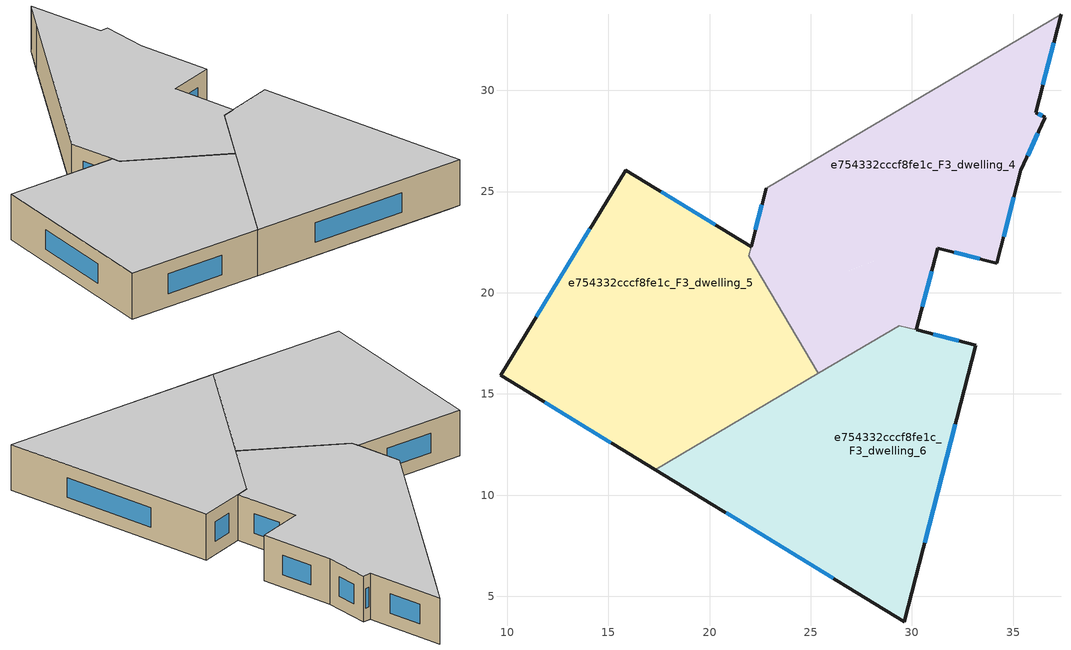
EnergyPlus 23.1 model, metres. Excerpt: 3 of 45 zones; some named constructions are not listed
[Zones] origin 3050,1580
e754332cccf8fe1c_F3_dwelling_4
 floor to e754332cccf8fe1c_F2_dwelling_4 (EU_floor_Construction): 37.36,33.75 36.11,28.9 36.2,28.85 36.58,28.67 36.56,28.63 35.38,26.04 34.19,21.45 31.26,22.21 31.43,22.87 27.57,21.35 25.45,26.73 z9
 floor to e754332cccf8fe1c_F2_dwelling_6 (EU_floor_Construction): 31.43,22.87 31.26,22.2 30.22,18.16 29.38,18.38 25.37,16.01 23.23,19.64 z9
 floor to e754332cccf8fe1c_F2_dwelling_5 (EU_floor_Construction): 25.45,26.73 27.57,21.35 23.23,19.64 21.94,21.83 22.79,25.17 z9
 wall outside (EU_wall_Construction): 22.79,25.17 22.05,22.28 / 30.22,18.16 31.26,22.21 34.19,21.45 35.38,26.04 36.56,28.63 36.58,28.67 36.11,28.9 37.36,33.75 z9:12
 wall to e754332cccf8fe1c_F3_dwelling_6 (EU_wall_Construction): 29.38,18.38 30.22,18.16 / 25.37,16.01 29.37,18.37 z9:12
 wall to e754332cccf8fe1c_F3_dwelling_5 (EU_wall_Construction): 22.05,22.28 21.93,21.84 / 21.94,21.83 25.37,16.01 z9:12
 wall to e754332cccf8fe1c_F3_dwelling_2 (EU_wall_Construction): 37.36,33.75 35.33,32.55 z9:12
 wall to e754332cccf8fe1c_F3_dwelling_3 (EU_wall_Construction): 35.32,32.55 22.79,25.17 z9:12
 window (EU_Window_Construction): 22.58,24.34 22.26,23.11 / 36.47,30.28 37.01,32.36 / 36.45,28.74 36.25,28.83 / 35.71,26.78 36.22,27.89 / 34.53,22.76 35.04,24.73 / 32.1,21.99 33.36,21.67 / 30.52,19.32 30.97,21.05 z9.86:11.14
 ceiling to e754332cccf8fe1c_F4_dwelling_4 (EU_floor_Construction): 34.19,21.45 35.38,26.04 36.56,28.63 36.58,28.67 36.11,28.9 37.36,33.75 22.79,25.17 21.93,21.84 25.37,16.01 29.38,18.38 30.22,18.16 31.26,22.21 z12
e754332cccf8fe1c_F3_dwelling_5
 floor to e754332cccf8fe1c_F2_dwelling_5 (EU_floor_Construction): 22.05,22.28 21.93,21.84 23.23,19.64 11.29,14.93 9.67,15.92 15.85,26.06 z9
 floor to e754332cccf8fe1c_F2_dwelling_7 (EU_floor_Construction): 22.87,19.5 24.46,15.48 17.31,11.27 11.29,14.93 z9
 floor to e754332cccf8fe1c_F2_dwelling_6 (EU_floor_Construction): 23.23,19.64 25.37,16.01 24.46,15.48 22.87,19.5 z9
 wall outside (EU_wall_Construction): 22.05,22.28 15.85,26.06 9.67,15.92 17.31,11.26 z9:12
 wall to e754332cccf8fe1c_F3_dwelling_6 (EU_wall_Construction): 17.31,11.26 25.37,16.01 z9:12
 window (EU_Window_Construction): 14.08,23.16 11.43,18.82 / 20.28,23.36 17.62,24.98 / 11.85,14.59 15.12,12.6 z9.86:11.14
 ceiling to e754332cccf8fe1c_F4_dwelling_5 (EU_floor_Construction): 25.37,16.01 21.93,21.84 22.05,22.28 15.85,26.06 9.67,15.92 17.31,11.26 z12
e754332cccf8fe1c_F3_dwelling_6
 floor to e754332cccf8fe1c_F2_dwelling_6 (EU_floor_Construction): 33.15,17.41 29.63,3.75 28.9,4.2 24.46,15.48 29.37,18.37 z9
 floor to e754332cccf8fe1c_F2_dwelling_7 (EU_floor_Construction): 24.46,15.48 28.9,4.2 17.31,11.27 z9
 wall outside (EU_wall_Construction): 17.31,11.26 29.63,3.75 33.15,17.41 30.23,18.16 z9:12
 window (EU_Window_Construction): 32.31,17.62 31.06,17.94 / 30.63,7.65 32.14,13.5 / 20.83,9.12 26.11,5.9 z9.86:11.14
 ceiling to e754332cccf8fe1c_F4_dwelling_6 (EU_floor_Construction): 29.63,3.75 33.15,17.41 29.37,18.37 17.31,11.26 z12
[SCHEDULE:FILE] Column Number=1; Rows to Skip at Top=0; Number of Hours of Data=8760; Column Separator=Comma; Interpolate to Timestep=No; Minutes per Item=60; Adjust Schedule for Daylight Savings=Yes
Name | File
EU_Step8_GainSchedule_e754332cccf8fe1c_F1_dwelling_6_f000 | ../../schedules/e754332cccf8fe1c/e754332cccf8fe1c_F1_dwelling_6_f000_gain.csv
EU_Step8_GainSchedule_e754332cccf8fe1c_F1_dwelling_7_f000 | ../../schedules/e754332cccf8fe1c/e754332cccf8fe1c_F1_dwelling_7_f000_gain.csv
EU_Step8_GainSchedule_e754332cccf8fe1c_F2_dwelling_0_f000 | ../../schedules/e754332cccf8fe1c/e754332cccf8fe1c_F2_dwelling_0_f000_gain.csv
EU_Step8_GainSchedule_e754332cccf8fe1c_F2_dwelling_1_f000 | ../../schedules/e754332cccf8fe1c/e754332cccf8fe1c_F2_dwelling_1_f000_gain.csv
EU_Step8_GainSchedule_e754332cccf8fe1c_F2_dwelling_2_f000 | ../../schedules/e754332cccf8fe1c/e754332cccf8fe1c_F2_dwelling_2_f000_gain.csv
EU_Step8_GainSchedule_e754332cccf8fe1c_F2_dwelling_3_f000 | ../../schedules/e754332cccf8fe1c/e754332cccf8fe1c_F2_dwelling_3_f000_gain.csv
EU_Step8_GainSchedule_e754332cccf8fe1c_F2_dwelling_4_f000 | ../../schedules/e754332cccf8fe1c/e754332cccf8fe1c_F2_dwelling_4_f000_gain.csv
EU_Step8_GainSchedule_e754332cccf8fe1c_F2_dwelling_5_f000 | ../../schedules/e754332cccf8fe1c/e754332cccf8fe1c_F2_dwelling_5_f000_gain.csv
EU_Step8_GainSchedule_e754332cccf8fe1c_F2_dwelling_6_f000 | ../../schedules/e754332cccf8fe1c/e754332cccf8fe1c_F2_dwelling_6_f000_gain.csv
EU_Step8_GainSchedule_e754332cccf8fe1c_F2_dwelling_7_f000 | ../../schedules/e754332cccf8fe1c/e754332cccf8fe1c_F2_dwelling_7_f000_gain.csv
EU_Step8_GainSchedule_e754332cccf8fe1c_F3_dwelling_0_f000 | ../../schedules/e754332cccf8fe1c/e754332cccf8fe1c_F3_dwelling_0_f000_gain.csv
EU_Step8_GainSchedule_e754332cccf8fe1c_F3_dwelling_1_f000 | ../../schedules/e754332cccf8fe1c/e754332cccf8fe1c_F3_dwelling_1_f000_gain.csv
EU_Step8_GainSchedule_e754332cccf8fe1c_F3_dwelling_2_f000 | ../../schedules/e754332cccf8fe1c/e754332cccf8fe1c_F3_dwelling_2_f000_gain.csv
EU_Step8_GainSchedule_e754332cccf8fe1c_F3_dwelling_3_f000 | ../../schedules/e754332cccf8fe1c/e754332cccf8fe1c_F3_dwelling_3_f000_gain.csv
EU_Step8_GainSchedule_e754332cccf8fe1c_F3_dwelling_4_f000 | ../../schedules/e754332cccf8fe1c/e754332cccf8fe1c_F3_dwelling_4_f000_gain.csv
EU_Step8_GainSchedule_e754332cccf8fe1c_F3_dwelling_5_f000 | ../../schedules/e754332cccf8fe1c/e754332cccf8fe1c_F3_dwelling_5_f000_gain.csv
EU_Step8_GainSchedule_e754332cccf8fe1c_F3_dwelling_6_f000 | ../../schedules/e754332cccf8fe1c/e754332cccf8fe1c_F3_dwelling_6_f000_gain.csv
